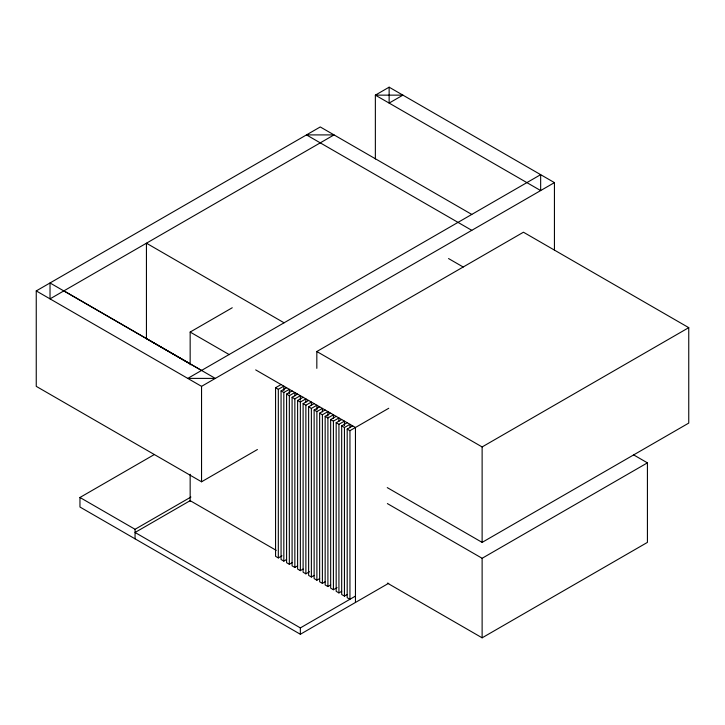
<?xml version="1.0" encoding="UTF-8"?>
<svg xmlns="http://www.w3.org/2000/svg" width="725" height="725" viewBox="0 0 725 725"><rect width="100%" height="100%" fill="white"/><g stroke="black" fill="none" stroke-linecap="round" stroke-linejoin="round"><path stroke-width="1.09" d="M257.42 449.527L201.55 481.79L36.25 386.353L36.25 290.915L320.26 126.948L471.785 214.428M554.435 249.98L554.435 182.618L389.135 87.181L375.36 95.138L375.36 158.983M190.158 364.793L190.158 332.059L232.254 307.753M36.25 290.915L201.55 386.353L554.435 182.618M316.825 368.354L316.825 351.516L523.45 232.218L688.75 327.655L688.75 423.092L482.125 542.382L387.25 487.608M388.736 583.244L300.358 634.266L79.958 507.02L79.958 497.477L154.443 454.475M281.989 555.803L278.318 557.924L275.563 556.329L275.563 387.73L281.073 384.549M275.563 387.73L278.318 389.316L283.828 386.135L283.828 390.666M286.583 559.51L283.828 561.105L281.073 559.51L281.073 390.911L286.583 387.73M281.073 390.911L283.828 392.497L289.338 389.316L289.338 393.847M292.093 562.691L289.338 564.286L286.583 562.691L286.583 394.092L292.093 390.911M286.583 394.092L289.338 395.678L294.848 392.497L294.848 395.895M297.603 565.872L294.848 567.467L292.093 565.872L292.093 397.273L297.603 394.092M292.093 397.273L294.848 398.859L300.358 395.678L300.358 400.209M303.113 569.053L300.358 570.647L297.603 569.053L297.603 400.454L303.113 397.273M297.603 400.454L300.358 402.04L305.868 398.859L305.868 402.257M309.539 571.708L305.868 573.828L303.113 572.233L303.113 403.635L308.623 400.454M303.113 403.635L305.868 405.221L311.378 402.04L311.378 405.438M314.133 575.414L311.378 577.009L308.623 575.414L308.623 406.816L314.133 403.635M308.623 406.816L311.378 408.402L316.888 405.221L316.888 409.752M319.643 578.595L316.888 580.19L314.133 578.595L314.133 409.997L319.643 406.816M314.133 409.997L316.888 411.592L322.398 408.402L322.398 411.8M325.153 581.776L322.398 583.371L319.643 581.776L319.643 413.178L325.153 409.997M319.643 413.178L322.398 414.772L327.908 411.592L327.908 416.114M330.663 584.957L327.908 586.552L325.153 584.957L325.153 416.358L330.663 413.178M79.958 497.477L135.058 529.295L190.92 497.042M325.153 416.358L327.908 417.953L333.418 414.772L333.418 418.162M337.089 587.612L333.418 589.733L330.663 588.138L330.663 419.539L336.173 416.358M330.663 419.539L333.418 421.134L338.928 417.953L338.928 421.343M341.683 591.328L338.928 592.914L336.173 591.328L336.173 422.72L341.683 419.539M336.173 422.72L338.928 424.315L344.438 421.134L344.438 425.657M347.193 594.509L344.438 596.095L341.683 594.509L341.683 425.901L347.193 422.72M341.683 425.901L344.438 427.496L349.948 424.315L349.948 427.705M388.736 408.275L349.948 430.677L349.948 599.276L347.193 597.69L347.193 429.082L352.703 425.901M316.825 351.516L482.125 446.944L688.75 327.655M276.225 550.357L190.158 500.658L135.058 532.476L300.358 627.904L355.458 596.095M387.368 503.576L482.125 558.286L647.425 462.849L647.425 542.382L482.125 637.819L387.368 583.108M471.785 230.333L306.485 134.904L334.035 134.904L50.025 298.872L50.025 282.968L215.325 378.396L187.775 378.396L540.66 174.662L540.66 190.566L375.36 95.138L402.91 95.138L389.135 103.086L389.135 87.181M448.539 258.553L463.212 267.027M633.75 454.956L647.425 462.849M190.158 332.059L229.281 354.643M255.689 369.895L355.458 427.496L355.458 602.457M347.193 429.082L349.948 430.677M284.064 322.797L146.441 243.201L146.441 338.638L189.388 363.479M63.927 290.843L201.55 370.448M482.125 446.944L482.125 542.382M482.125 558.286L482.125 637.819M344.438 427.496L344.438 596.095M338.928 424.315L338.928 592.914M333.418 421.134L333.418 589.733M327.908 417.953L327.908 586.552M322.398 414.772L322.398 583.371M316.888 411.592L316.888 580.19M311.378 408.402L311.378 577.009M305.868 405.221L305.868 573.828M300.358 402.04L300.358 570.647M300.358 627.904L300.358 634.266M294.848 398.859L294.848 567.467M289.338 395.678L289.338 564.286M283.828 392.497L283.828 561.105M278.318 389.316L278.318 557.924M201.55 386.353L201.55 481.79M190.158 474.286L190.158 501.383M135.058 529.295L135.058 538.838"/></g></svg>
